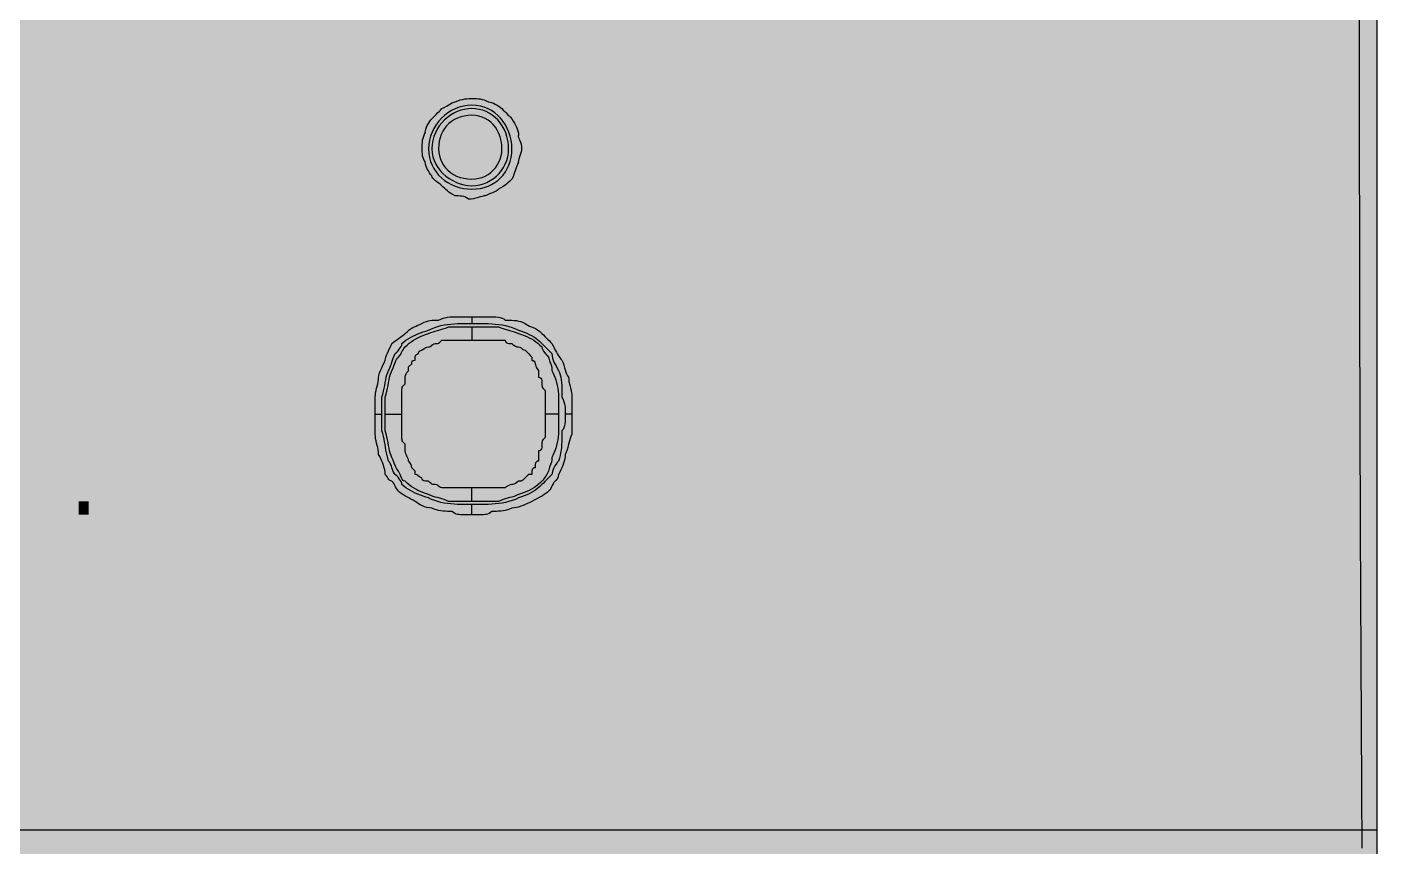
# Model space of a CAD drawing. Header units: millimetres. Extents: x 0 to 966, y -664 to 90.
# Drawn here: x 107.8 to 144, y -366.98 to -345 of the extents above; entities that cross this region are included whole.
import ezdxf

# ---------------------------------------------------------------- set-up
doc = ezdxf.new("R2010")
doc.units = ezdxf.units.MM
for name, color, linetype in [('HDL_BODY', 7, 'Continuous'), ('HDL_COLOUR', 7, 'Continuous'), ('HDL_DETAIL', 7, 'Continuous'), ('HDL_PRINT', 7, 'Continuous')]:
    doc.layers.add(name, color=color, linetype=linetype)

# ---------------------------------------------------------------- blocks, each defined once
blk = doc.blocks.new('M_DM02.1_FRONT')
at = {"layer": 'HDL_BODY', "true_color": 0x202126}
blk.add_hatch(color=250, dxfattribs=at).paths.add_polyline_path([(0, 0), (144, 0), (144, 90), (0, 90)])
at = {"layer": 'HDL_BODY', "true_color": 0x2a2a30}
blk.add_hatch(color=250, dxfattribs=at).paths.add_polyline_path([(0.4, 20.52), (143.6, 20.52), (143.6, 68.31), (0.4, 68.31)])
at = {"layer": 'HDL_COLOUR', "true_color": 0x3d4a3a}
for points in [[(120.801, 41.731), (120.795, 41.849), (120.78, 41.963), (120.755, 42.074), (120.721, 42.181), (120.678, 42.283), (120.626, 42.38), (120.567, 42.47), (120.499, 42.554), (120.425, 42.631), (120.343, 42.699), (120.255, 42.759), (120.161, 42.809), (120.061, 42.849), (119.955, 42.879), (119.845, 42.897), (119.73, 42.904), (119.613, 42.897), (119.5, 42.879), (119.389, 42.849), (119.283, 42.809), (119.182, 42.759), (119.086, 42.699), (118.996, 42.631), (118.912, 42.554), (118.836, 42.47), (118.769, 42.38), (118.709, 42.283), (118.659, 42.181), (118.619, 42.074), (118.59, 41.963), (118.572, 41.849), (118.566, 41.731), (118.572, 41.616), (118.59, 41.505), (118.619, 41.398), (118.659, 41.298), (118.709, 41.203), (118.769, 41.114), (118.836, 41.032), (118.912, 40.957), (118.996, 40.889), (119.086, 40.829), (119.182, 40.777), (119.283, 40.733), (119.389, 40.699), (119.5, 40.674), (119.613, 40.659), (119.73, 40.653), (119.845, 40.659), (119.955, 40.674), (120.061, 40.699), (120.161, 40.733), (120.255, 40.777), (120.343, 40.829), (120.425, 40.889), (120.499, 40.957), (120.567, 41.032), (120.626, 41.114), (120.678, 41.203), (120.721, 41.298), (120.755, 41.398), (120.78, 41.505), (120.795, 41.616), (120.801, 41.731)], [(120.713, 41.731), (120.708, 41.848), (120.693, 41.959), (120.668, 42.066), (120.635, 42.167), (120.593, 42.262), (120.543, 42.351), (120.486, 42.433), (120.422, 42.509), (120.352, 42.577), (120.276, 42.637), (120.194, 42.689), (120.109, 42.732), (120.019, 42.767), (119.925, 42.792), (119.829, 42.807), (119.73, 42.812), (119.629, 42.807), (119.53, 42.792), (119.431, 42.767), (119.336, 42.732), (119.243, 42.689), (119.154, 42.637), (119.07, 42.577), (118.992, 42.509), (118.919, 42.433), (118.854, 42.351), (118.797, 42.262), (118.748, 42.167), (118.709, 42.066), (118.68, 41.959), (118.662, 41.848), (118.656, 41.731), (118.663, 41.625), (118.683, 41.522), (118.716, 41.422), (118.76, 41.327), (118.815, 41.237), (118.879, 41.152), (118.952, 41.073), (119.033, 41.001), (119.12, 40.937), (119.213, 40.881), (119.311, 40.833), (119.412, 40.795), (119.516, 40.768), (119.623, 40.75), (119.73, 40.744), (119.835, 40.75), (119.938, 40.768), (120.037, 40.795), (120.132, 40.833), (120.222, 40.881), (120.307, 40.937), (120.385, 41.001), (120.457, 41.073), (120.521, 41.152), (120.577, 41.237), (120.624, 41.327), (120.662, 41.422), (120.69, 41.522), (120.707, 41.625), (120.713, 41.731)], [(120.532, 41.731), (120.527, 41.844), (120.511, 41.952), (120.486, 42.052), (120.451, 42.147), (120.408, 42.234), (120.357, 42.313), (120.298, 42.385), (120.233, 42.448), (120.161, 42.503), (120.084, 42.549), (120.002, 42.585), (119.915, 42.612), (119.824, 42.628), (119.73, 42.633), (119.625, 42.628), (119.525, 42.614), (119.431, 42.591), (119.342, 42.56), (119.259, 42.52), (119.183, 42.471), (119.113, 42.416), (119.05, 42.353), (118.995, 42.282), (118.947, 42.205), (118.907, 42.122), (118.876, 42.033), (118.853, 41.938), (118.839, 41.837), (118.834, 41.731), (118.839, 41.637), (118.855, 41.545), (118.882, 41.458), (118.918, 41.375), (118.963, 41.297), (119.018, 41.225), (119.081, 41.159), (119.152, 41.1), (119.231, 41.049), (119.317, 41.005), (119.411, 40.97), (119.511, 40.945), (119.618, 40.929), (119.73, 40.924), (119.824, 40.929), (119.915, 40.945), (120.002, 40.97), (120.084, 41.005), (120.161, 41.049), (120.233, 41.1), (120.298, 41.159), (120.357, 41.225), (120.408, 41.297), (120.451, 41.375), (120.486, 41.458), (120.511, 41.545), (120.527, 41.637), (120.532, 41.731)]]:
    blk.add_hatch(color=79, dxfattribs=at).paths.add_polyline_path(points)
at = {"layer": 'HDL_COLOUR', "true_color": 0x97a4b5}
blk.add_hatch(color=253, dxfattribs=at).paths.add_polyline_path([(118.721, 37.389), (118.588, 37.255), (118.191, 37.255), (118.059, 37.122), (117.926, 37.122), (117.662, 36.855), (117.529, 36.855), (117.265, 36.588), (117.265, 36.32), (117.132, 36.187), (117.132, 36.053), (117, 35.92), (117, 35.519), (116.868, 35.386), (116.868, 33.917), (117, 33.783), (117, 33.516), (117.132, 33.383), (117.132, 32.982), (117.662, 32.448), (117.794, 32.448), (118.059, 32.181), (118.324, 32.181), (118.456, 32.047), (118.985, 32.047), (119.118, 31.914), (120.044, 31.914), (120.176, 32.047), (120.706, 32.047), (120.838, 32.181), (121.103, 32.181), (121.235, 32.315), (121.368, 32.315), (121.897, 32.849), (121.897, 32.982), (122.029, 33.116), (122.029, 33.249), (122.162, 33.383), (122.162, 33.783), (122.294, 33.917), (122.294, 35.653), (122.162, 35.786), (122.162, 36.053), (121.897, 36.32), (121.897, 36.454), (121.765, 36.588), (121.765, 36.721), (121.5, 36.988), (121.368, 36.988), (121.235, 37.122), (121.103, 37.122), (120.971, 37.255), (120.574, 37.255), (120.441, 37.389)])
at = {"layer": 'HDL_PRINT', "true_color": 0xdee1e9}
h = blk.add_hatch(color=254, dxfattribs=at)
h.paths.add_polyline_path([(114.813, 40.832), (114.813, 42.633), (115.528, 42.633), (115.572, 42.633), (115.623, 42.633), (115.679, 42.633), (115.736, 42.633), (115.792, 42.633), (115.844, 42.633), (115.887, 42.633), (115.924, 42.594), (115.952, 42.566), (115.975, 42.543), (115.998, 42.519), (116.027, 42.492), (116.065, 42.454), (116.07, 42.415), (116.082, 42.376), (116.1, 42.337), (116.118, 42.298), (116.135, 42.26), (116.148, 42.222), (116.153, 42.184), (116.146, 42.139), (116.13, 42.096), (116.109, 42.059), (116.088, 42.029), (116.072, 42.009), (116.065, 42.002), (116.031, 41.964), (116.006, 41.928), (115.985, 41.894), (115.965, 41.865), (115.945, 41.843), (115.92, 41.828), (115.887, 41.822), (115.925, 41.817), (115.963, 41.802), (116.001, 41.78), (116.039, 41.751), (116.077, 41.717), (116.115, 41.681), (116.153, 41.643), (116.158, 41.604), (116.171, 41.566), (116.188, 41.527), (116.207, 41.489), (116.225, 41.451), (116.238, 41.412), (116.243, 41.373), (116.238, 41.334), (116.225, 41.296), (116.207, 41.257), (116.188, 41.219), (116.171, 41.18), (116.158, 41.142), (116.153, 41.103), (116.146, 41.096), (116.127, 41.079), (116.098, 41.057), (116.061, 41.035), (116.019, 41.018), (115.975, 41.012), (115.968, 40.975), (115.949, 40.95), (115.92, 40.935), (115.883, 40.927), (115.841, 40.924), (115.797, 40.924), (115.758, 40.89), (115.72, 40.866), (115.681, 40.849), (115.643, 40.84), (115.605, 40.835), (115.567, 40.833), (115.528, 40.832), (114.813, 40.832)])
h.paths.add_polyline_path([(115.082, 41.914), (115.438, 41.914), (115.514, 41.914), (115.568, 41.914), (115.607, 41.914), (115.638, 41.914), (115.668, 41.914), (115.706, 41.914), (115.75, 41.923), (115.777, 41.945), (115.791, 41.971), (115.796, 41.992), (115.797, 42.002), (115.835, 42.04), (115.86, 42.069), (115.876, 42.093), (115.884, 42.116), (115.887, 42.145), (115.887, 42.184), (115.887, 42.221), (115.884, 42.249), (115.876, 42.272), (115.86, 42.296), (115.835, 42.324), (115.797, 42.363), (115.706, 42.454), (115.693, 42.454), (115.657, 42.454), (115.606, 42.454), (115.548, 42.454), (115.489, 42.454), (115.438, 42.454), (115.082, 42.454), (115.082, 41.914)])
h.paths.add_polyline_path([(115.082, 41.103), (115.528, 41.103), (115.573, 41.103), (115.605, 41.103), (115.632, 41.103), (115.663, 41.103), (115.706, 41.103), (115.797, 41.103), (115.841, 41.112), (115.868, 41.135), (115.881, 41.162), (115.886, 41.184), (115.887, 41.194), (115.924, 41.231), (115.949, 41.259), (115.964, 41.282), (115.971, 41.306), (115.974, 41.334), (115.975, 41.373), (115.974, 41.412), (115.971, 41.44), (115.964, 41.464), (115.949, 41.487), (115.924, 41.515), (115.887, 41.552), (115.878, 41.597), (115.855, 41.624), (115.829, 41.637), (115.806, 41.643), (115.797, 41.643), (115.752, 41.643), (115.707, 41.643), (115.662, 41.643), (115.618, 41.643), (115.573, 41.643), (115.528, 41.643), (115.082, 41.643), (115.082, 41.103)])
for points in [[(108.914, 32.196), (108.914, 31.926), (107.843, 31.926), (107.873, 31.989), (107.896, 32.045), (107.916, 32.095), (107.933, 32.139), (107.95, 32.179), (107.969, 32.216), (107.992, 32.251), (108.021, 32.284), (108.025, 32.319), (108.038, 32.354), (108.059, 32.391), (108.088, 32.432), (108.126, 32.477), (108.172, 32.526), (108.227, 32.582), (108.289, 32.646), (108.36, 32.684), (108.42, 32.721), (108.47, 32.754), (108.508, 32.783), (108.536, 32.805), (108.552, 32.82), (108.558, 32.825), (108.564, 32.87), (108.581, 32.912), (108.603, 32.948), (108.625, 32.978), (108.641, 32.997), (108.648, 33.004), (108.641, 33.049), (108.625, 33.092), (108.603, 33.129), (108.581, 33.159), (108.564, 33.179), (108.558, 33.186), (108.551, 33.223), (108.531, 33.248), (108.501, 33.263), (108.465, 33.271), (108.423, 33.274), (108.38, 33.274), (108.37, 33.273), (108.348, 33.269), (108.321, 33.255), (108.299, 33.229), (108.289, 33.186), (108.251, 33.179), (108.226, 33.159), (108.21, 33.129), (108.202, 33.092), (108.199, 33.049), (108.199, 33.004), (107.933, 33.004), (107.937, 33.072), (107.948, 33.137), (107.966, 33.198), (107.988, 33.253), (108.015, 33.299), (108.045, 33.334), (108.078, 33.357), (108.111, 33.365), (108.144, 33.395), (108.179, 33.418), (108.215, 33.434), (108.255, 33.445), (108.299, 33.452), (108.349, 33.455), (108.404, 33.456), (108.467, 33.456), (108.505, 33.456), (108.549, 33.455), (108.597, 33.452), (108.647, 33.445), (108.697, 33.434), (108.745, 33.418), (108.788, 33.395), (108.826, 33.365), (108.831, 33.326), (108.843, 33.288), (108.861, 33.249), (108.879, 33.211), (108.896, 33.172), (108.909, 33.134), (108.914, 33.095), (108.914, 33.041), (108.914, 32.993), (108.914, 32.953), (108.914, 32.926), (108.914, 32.916), (108.881, 32.877), (108.856, 32.838), (108.835, 32.8), (108.816, 32.761), (108.795, 32.723), (108.769, 32.684), (108.736, 32.646), (108.729, 32.638), (108.71, 32.619), (108.681, 32.589), (108.644, 32.552), (108.602, 32.51), (108.558, 32.466), (108.519, 32.432), (108.483, 32.406), (108.45, 32.385), (108.421, 32.365), (108.399, 32.344), (108.385, 32.318), (108.38, 32.284), (108.289, 32.196), (108.914, 32.196)], [(110.434, 31.926), (110.165, 31.926), (110.165, 33.095), (110.128, 33.061), (110.085, 33.027), (110.037, 32.993), (109.987, 32.96), (109.937, 32.926), (109.89, 32.893), (109.846, 32.859), (109.809, 32.825), (109.809, 33.095), (109.816, 33.102), (109.835, 33.122), (109.864, 33.152), (109.901, 33.189), (109.943, 33.23), (109.987, 33.274), (110.026, 33.308), (110.062, 33.334), (110.095, 33.355), (110.124, 33.375), (110.146, 33.396), (110.16, 33.422), (110.165, 33.456), (110.434, 33.456), (110.434, 31.926)], [(109.182, 32.286), (109.45, 32.286), (109.45, 31.926), (109.182, 31.926), (109.182, 32.286)]]:
    blk.add_hatch(color=254, dxfattribs=at).paths.add_polyline_path(points)
at = {"layer": 'HDL_DETAIL', "color": 251, "true_color": 0x52555c}
for points in [[(143.524, 45.415), (143.524, 44.837), (143.524, 44.258), (143.524, 43.68), (143.524, 43.102), (143.524, 42.524), (143.525, 41.946), (143.525, 41.368), (143.526, 40.79), (143.527, 40.212), (143.528, 39.634), (143.529, 39.056), (143.53, 38.478), (143.531, 37.9), (143.532, 37.322), (143.533, 36.744), (143.535, 36.166), (143.536, 35.588), (143.538, 35.01), (143.54, 34.432), (143.541, 33.855), (143.543, 33.277), (143.545, 32.7), (143.548, 32.122), (143.55, 31.545), (143.552, 30.967), (143.555, 30.39), (143.557, 29.813), (143.56, 29.235), (143.562, 28.658), (143.565, 28.081), (143.568, 27.504), (143.571, 26.927), (143.574, 26.351), (143.578, 25.774), (143.581, 25.197), (143.584, 24.621), (143.588, 24.044), (143.591, 23.468)], [(144, 45.369), (144, 44.792), (144, 44.216), (144, 43.64), (144, 43.063), (144, 42.487), (144, 41.91), (144, 41.334), (144, 40.758), (144, 40.181), (144, 39.605), (144, 39.029), (144, 38.452), (144, 37.876), (144, 37.3), (144, 36.723), (144, 36.147), (144, 35.571), (144, 34.994), (144, 34.418), (144, 33.842), (144, 33.265), (144, 32.689), (144, 32.113), (144, 31.536), (144, 30.96), (144, 30.384), (144, 29.807), (144, 29.231), (144, 28.655), (144, 28.078), (144, 27.502), (144, 26.926), (144, 26.349), (144, 25.773), (144, 25.197), (144, 24.62), (144, 24.044), (144, 23.468)], [(118.478, 42.184), (118.482, 42.221), (118.493, 42.265), (118.511, 42.313), (118.533, 42.363), (118.56, 42.413), (118.59, 42.461), (118.622, 42.505), (118.656, 42.542), (118.695, 42.581), (118.733, 42.62), (118.771, 42.658), (118.809, 42.696), (118.848, 42.735), (118.886, 42.774), (118.925, 42.812), (118.987, 42.846), (119.043, 42.879), (119.092, 42.909), (119.137, 42.936), (119.177, 42.959), (119.214, 42.976), (119.249, 42.988), (119.283, 42.992), (119.35, 43.022), (119.416, 43.044), (119.479, 43.06), (119.539, 43.071), (119.596, 43.078), (119.647, 43.081), (119.692, 43.082), (119.73, 43.083), (119.793, 43.082), (119.85, 43.081), (119.902, 43.078), (119.953, 43.071), (120.004, 43.06), (120.056, 43.044), (120.113, 43.022), (120.176, 42.992), (120.213, 42.988), (120.256, 42.976), (120.304, 42.959), (120.354, 42.936), (120.404, 42.909), (120.452, 42.879), (120.495, 42.846), (120.532, 42.812), (120.571, 42.774), (120.61, 42.735), (120.648, 42.696), (120.687, 42.658), (120.725, 42.62), (120.763, 42.581), (120.801, 42.542), (120.834, 42.479), (120.867, 42.422), (120.897, 42.368), (120.924, 42.317), (120.946, 42.266), (120.963, 42.213), (120.975, 42.156), (120.979, 42.093)], [(118.478, 42.184), (118.448, 42.12), (118.426, 42.062), (118.41, 42.009), (118.399, 41.958), (118.392, 41.907), (118.389, 41.853), (118.388, 41.796), (118.388, 41.731)], [(121.069, 41.731), (121.065, 41.795), (121.055, 41.852), (121.04, 41.902), (121.024, 41.946), (121.007, 41.986), (120.993, 42.023), (120.982, 42.058), (120.979, 42.093)], [(118.388, 41.731), (118.388, 41.694), (118.389, 41.651), (118.392, 41.603), (118.399, 41.553), (118.41, 41.503), (118.426, 41.455), (118.448, 41.411), (118.478, 41.373)], [(120.979, 41.373), (120.984, 41.417), (120.997, 41.469), (121.014, 41.525), (121.033, 41.582), (121.051, 41.638), (121.064, 41.689), (121.069, 41.731)], [(120.979, 41.373), (120.95, 41.31), (120.927, 41.252), (120.908, 41.199), (120.891, 41.148), (120.874, 41.097), (120.854, 41.044), (120.831, 40.987), (120.801, 40.924), (120.768, 40.89), (120.733, 40.856), (120.696, 40.822), (120.657, 40.788), (120.612, 40.755), (120.563, 40.721), (120.507, 40.687), (120.445, 40.653), (120.411, 40.623), (120.375, 40.599), (120.338, 40.58), (120.298, 40.563), (120.254, 40.546), (120.204, 40.526), (120.149, 40.503), (120.086, 40.474), (120.049, 40.47), (120.004, 40.46), (119.953, 40.445), (119.896, 40.429), (119.836, 40.412), (119.772, 40.397), (119.706, 40.387), (119.639, 40.383), (119.602, 40.413), (119.558, 40.436), (119.51, 40.452), (119.46, 40.463), (119.411, 40.469), (119.363, 40.473), (119.32, 40.474), (119.283, 40.474), (119.22, 40.507), (119.164, 40.541), (119.114, 40.574), (119.07, 40.608), (119.03, 40.642), (118.993, 40.676), (118.958, 40.71), (118.925, 40.744), (118.887, 40.778), (118.844, 40.811), (118.8, 40.844), (118.756, 40.878), (118.717, 40.912), (118.685, 40.945), (118.664, 40.978), (118.656, 41.012), (118.622, 41.05), (118.59, 41.094), (118.56, 41.142), (118.533, 41.192), (118.511, 41.243), (118.493, 41.291), (118.482, 41.335), (118.478, 41.373)], [(117.136, 34.625), (117.136, 34.689), (117.136, 34.746), (117.136, 34.799), (117.136, 34.85), (117.136, 34.901), (117.136, 34.954), (117.136, 35.012), (117.136, 35.075), (117.139, 35.135), (117.147, 35.194), (117.159, 35.254), (117.174, 35.314), (117.189, 35.374), (117.203, 35.434), (117.215, 35.494), (117.223, 35.555), (117.226, 35.615), (117.23, 35.653), (117.242, 35.698), (117.26, 35.749), (117.283, 35.806), (117.31, 35.867), (117.34, 35.931), (117.372, 35.998), (117.404, 36.065), (117.408, 36.102), (117.42, 36.147), (117.438, 36.199), (117.461, 36.255), (117.488, 36.317), (117.519, 36.381), (117.552, 36.447), (117.585, 36.514), (117.622, 36.548), (117.665, 36.582), (117.712, 36.616), (117.762, 36.649), (117.812, 36.683), (117.86, 36.717), (117.904, 36.751), (117.941, 36.785), (117.998, 36.838), (118.049, 36.88), (118.096, 36.914), (118.142, 36.941), (118.187, 36.964), (118.232, 36.984), (118.28, 37.005), (118.331, 37.027), (118.388, 37.055), (118.451, 37.084), (118.507, 37.106), (118.56, 37.121), (118.611, 37.132), (118.661, 37.138), (118.714, 37.142), (118.771, 37.143), (118.834, 37.143), (118.894, 37.17), (118.954, 37.191), (119.014, 37.207), (119.074, 37.218), (119.133, 37.226), (119.193, 37.231), (119.252, 37.233), (119.312, 37.234), (119.371, 37.234)], [(117.317, 34.625), (117.317, 34.689), (117.317, 34.746), (117.317, 34.799), (117.317, 34.85), (117.317, 34.901), (117.317, 34.954), (117.317, 35.012), (117.317, 35.075), (117.341, 35.156), (117.36, 35.236), (117.377, 35.316), (117.391, 35.393), (117.405, 35.469), (117.418, 35.542), (117.433, 35.611), (117.45, 35.677), (117.47, 35.738), (117.495, 35.795), (117.525, 35.858), (117.548, 35.915), (117.568, 35.968), (117.585, 36.019), (117.602, 36.07), (117.621, 36.123), (117.644, 36.181), (117.673, 36.244), (117.711, 36.283), (117.748, 36.322), (117.781, 36.36), (117.809, 36.398), (117.831, 36.437), (117.846, 36.475), (117.851, 36.514), (117.902, 36.561), (117.958, 36.604), (118.016, 36.643), (118.078, 36.679), (118.143, 36.712), (118.21, 36.743), (118.279, 36.771), (118.35, 36.798), (118.421, 36.824), (118.493, 36.849), (118.566, 36.873), (118.648, 36.912), (118.732, 36.944), (118.815, 36.972), (118.899, 36.994), (118.985, 37.012), (119.071, 37.026), (119.159, 37.037), (119.249, 37.044), (119.34, 37.05), (119.434, 37.053), (119.53, 37.054), (119.628, 37.055), (119.73, 37.055)], [(117.404, 34.625), (117.404, 34.689), (117.404, 34.746), (117.404, 34.799), (117.404, 34.85), (117.404, 34.901), (117.404, 34.954), (117.404, 35.012), (117.404, 35.075), (117.429, 35.156), (117.449, 35.236), (117.466, 35.316), (117.481, 35.393), (117.495, 35.469), (117.509, 35.542), (117.523, 35.611), (117.54, 35.677), (117.561, 35.738), (117.585, 35.795), (117.614, 35.858), (117.637, 35.914), (117.656, 35.964), (117.673, 36.008), (117.69, 36.048), (117.71, 36.085), (117.733, 36.12), (117.763, 36.153), (117.796, 36.192), (117.821, 36.231), (117.842, 36.27), (117.861, 36.309), (117.882, 36.347), (117.907, 36.385), (117.941, 36.423), (117.995, 36.475), (118.049, 36.522), (118.104, 36.564), (118.161, 36.603), (118.221, 36.638), (118.282, 36.67), (118.347, 36.701), (118.416, 36.73), (118.488, 36.757), (118.566, 36.785), (118.626, 36.811), (118.686, 36.832), (118.746, 36.85), (118.805, 36.866), (118.865, 36.881), (118.924, 36.896), (118.984, 36.915), (119.043, 36.936), (119.102, 36.964), (119.166, 36.964), (119.234, 36.964), (119.305, 36.964), (119.379, 36.964), (119.453, 36.964), (119.527, 36.964), (119.599, 36.964), (119.667, 36.964), (119.73, 36.964)], [(119.371, 37.234), (119.415, 37.234), (119.466, 37.234), (119.522, 37.234), (119.579, 37.234), (119.635, 37.234), (119.686, 37.234), (119.73, 37.234)], [(119.639, 37.055), (119.73, 37.055)], [(119.73, 37.234), (119.73, 37.055)], [(119.73, 37.234), (119.774, 37.234), (119.818, 37.234), (119.863, 37.234), (119.908, 37.234), (119.953, 37.234), (119.998, 37.234), (120.008, 37.234), (120.035, 37.234), (120.075, 37.234), (120.123, 37.234), (120.176, 37.234)], [(119.73, 37.055), (119.817, 37.055), (119.902, 37.055), (119.989, 37.054), (120.078, 37.053), (120.168, 37.05), (120.26, 37.044), (120.353, 37.037), (120.445, 37.026), (120.538, 37.012), (120.63, 36.994), (120.72, 36.972), (120.809, 36.944), (120.895, 36.912), (120.979, 36.873), (121.057, 36.846), (121.13, 36.819), (121.199, 36.79), (121.264, 36.76), (121.326, 36.728), (121.386, 36.692), (121.443, 36.654), (121.498, 36.612), (121.552, 36.566), (121.606, 36.514), (121.645, 36.475), (121.683, 36.437), (121.721, 36.398), (121.759, 36.36), (121.797, 36.322), (121.836, 36.283), (121.874, 36.244), (121.878, 36.181), (121.889, 36.123), (121.907, 36.07), (121.929, 36.019), (121.956, 35.968), (121.986, 35.915), (122.019, 35.858), (122.052, 35.795), (122.077, 35.738), (122.097, 35.677), (122.112, 35.611), (122.123, 35.542), (122.132, 35.469), (122.137, 35.393), (122.14, 35.316), (122.142, 35.236), (122.143, 35.156), (122.143, 35.075), (122.172, 35.012), (122.193, 34.954), (122.209, 34.901), (122.219, 34.85), (122.226, 34.799), (122.229, 34.746), (122.23, 34.689), (122.23, 34.625)], [(119.73, 36.964), (119.817, 36.964), (119.878, 36.964), (119.939, 36.964), (120.001, 36.964), (120.065, 36.964), (120.132, 36.964), (120.203, 36.964), (120.278, 36.964), (120.358, 36.964), (120.445, 36.964), (120.504, 36.936), (120.563, 36.915), (120.623, 36.896), (120.682, 36.881), (120.741, 36.866), (120.801, 36.85), (120.86, 36.832), (120.919, 36.811), (120.979, 36.785), (121.057, 36.757), (121.13, 36.73), (121.199, 36.701), (121.264, 36.67), (121.326, 36.638), (121.386, 36.603), (121.443, 36.564), (121.498, 36.522), (121.552, 36.475), (121.606, 36.423), (121.611, 36.385), (121.626, 36.347), (121.648, 36.309), (121.677, 36.27), (121.71, 36.231), (121.747, 36.192), (121.784, 36.153), (121.788, 36.12), (121.798, 36.085), (121.813, 36.048), (121.829, 36.008), (121.846, 35.964), (121.86, 35.914), (121.871, 35.858), (121.874, 35.795), (121.901, 35.738), (121.926, 35.677), (121.951, 35.611), (121.975, 35.542), (121.996, 35.469), (122.015, 35.393), (122.03, 35.316), (122.042, 35.236), (122.05, 35.156), (122.052, 35.075), (122.052, 35.012), (122.052, 34.954), (122.052, 34.901), (122.052, 34.85), (122.052, 34.799), (122.052, 34.746), (122.052, 34.689), (122.052, 34.625)], [(119.73, 36.964), (119.73, 36.605)], [(120.176, 37.234), (120.243, 37.234), (120.308, 37.233), (120.372, 37.229), (120.432, 37.223), (120.489, 37.212), (120.54, 37.196), (120.585, 37.173), (120.623, 37.143), (120.682, 37.143), (120.741, 37.142), (120.801, 37.14), (120.86, 37.135), (120.92, 37.128), (120.979, 37.117), (121.039, 37.101), (121.099, 37.081), (121.16, 37.055), (121.192, 37.027), (121.231, 37.005), (121.275, 36.984), (121.323, 36.964), (121.375, 36.941), (121.431, 36.914), (121.488, 36.88), (121.547, 36.838), (121.606, 36.785), (121.645, 36.746), (121.683, 36.707), (121.721, 36.669), (121.759, 36.63), (121.797, 36.592), (121.836, 36.553), (121.874, 36.514), (121.904, 36.455), (121.933, 36.395), (121.963, 36.338), (121.993, 36.282), (122.022, 36.23), (122.052, 36.181), (122.083, 36.136), (122.113, 36.098), (122.143, 36.065), (122.172, 35.998), (122.195, 35.931), (122.214, 35.867), (122.231, 35.806), (122.248, 35.749), (122.267, 35.698), (122.291, 35.653), (122.321, 35.615), (122.324, 35.555), (122.332, 35.494), (122.344, 35.434), (122.359, 35.374), (122.374, 35.314), (122.388, 35.254), (122.4, 35.194), (122.408, 35.135), (122.411, 35.075), (122.411, 35.012), (122.411, 34.954), (122.411, 34.901), (122.411, 34.85), (122.411, 34.799), (122.411, 34.746), (122.411, 34.689), (122.411, 34.625)], [(117.851, 34.625), (117.851, 34.669), (117.851, 34.7), (117.851, 34.728), (117.851, 34.759), (117.851, 34.805), (117.851, 34.85), (117.851, 34.895), (117.851, 34.94), (117.851, 34.985), (117.851, 35.03), (117.851, 35.075), (117.851, 35.166), (117.851, 35.254), (117.851, 35.293), (117.854, 35.321), (117.862, 35.345), (117.878, 35.368), (117.903, 35.396), (117.941, 35.433), (117.941, 35.487), (117.941, 35.537), (117.941, 35.578), (117.941, 35.605), (117.941, 35.615), (117.948, 35.659), (117.965, 35.701), (117.986, 35.738), (118.008, 35.768), (118.025, 35.787), (118.032, 35.795), (118.032, 35.886), (118.119, 35.974), (118.12, 36.018), (118.125, 36.045), (118.139, 36.059), (118.165, 36.064), (118.21, 36.065), (118.21, 36.153), (118.219, 36.197), (118.242, 36.224), (118.268, 36.238), (118.291, 36.243), (118.3, 36.244), (118.309, 36.289), (118.331, 36.315), (118.357, 36.329), (118.379, 36.334), (118.388, 36.335), (118.395, 36.342), (118.414, 36.358), (118.444, 36.379), (118.481, 36.4), (118.522, 36.417), (118.566, 36.423), (118.604, 36.43), (118.633, 36.447), (118.656, 36.469), (118.68, 36.491), (118.708, 36.508), (118.747, 36.514), (118.784, 36.515), (118.811, 36.518), (118.834, 36.526), (118.858, 36.541), (118.886, 36.567), (118.925, 36.605), (118.978, 36.605), (119.026, 36.605), (119.066, 36.605), (119.093, 36.605), (119.102, 36.605), (119.148, 36.605), (119.193, 36.605), (119.238, 36.605), (119.283, 36.605), (119.327, 36.605), (119.371, 36.605), (119.461, 36.605), (119.549, 36.605), (119.639, 36.605), (119.73, 36.605)], [(119.73, 36.605), (119.773, 36.605), (119.804, 36.605), (119.831, 36.605), (119.863, 36.605), (119.908, 36.605), (119.998, 36.605), (120.008, 36.605), (120.035, 36.605), (120.075, 36.605), (120.123, 36.605), (120.176, 36.605), (120.22, 36.605), (120.251, 36.605), (120.278, 36.605), (120.309, 36.605), (120.354, 36.605), (120.399, 36.605), (120.444, 36.605), (120.488, 36.605), (120.533, 36.605), (120.578, 36.605), (120.623, 36.605), (120.63, 36.567), (120.649, 36.541), (120.679, 36.526), (120.716, 36.518), (120.757, 36.515), (120.801, 36.514), (120.808, 36.508), (120.827, 36.491), (120.857, 36.469), (120.894, 36.447), (120.935, 36.43), (120.979, 36.423), (121.017, 36.417), (121.046, 36.4), (121.069, 36.379), (121.093, 36.358), (121.121, 36.342), (121.16, 36.335), (121.166, 36.328), (121.186, 36.308), (121.215, 36.278), (121.251, 36.241), (121.293, 36.198), (121.338, 36.153), (121.338, 36.065), (121.347, 36.064), (121.369, 36.059), (121.396, 36.045), (121.419, 36.018), (121.428, 35.974), (121.428, 35.967), (121.431, 35.948), (121.439, 35.918), (121.454, 35.882), (121.479, 35.84), (121.515, 35.795), (121.515, 35.784), (121.515, 35.757), (121.515, 35.717), (121.515, 35.668), (121.515, 35.615), (121.554, 35.608), (121.579, 35.588), (121.595, 35.559), (121.603, 35.521), (121.606, 35.478), (121.606, 35.433), (121.606, 35.396), (121.609, 35.368), (121.617, 35.345), (121.633, 35.321), (121.658, 35.293), (121.696, 35.254), (121.696, 35.166), (121.696, 35.075), (121.696, 35.03), (121.696, 34.985), (121.696, 34.94), (121.696, 34.895), (121.696, 34.85), (121.696, 34.805), (121.696, 34.759), (121.696, 34.728), (121.696, 34.7), (121.696, 34.669), (121.696, 34.625)], [(119.73, 31.926), (119.639, 31.926), (119.594, 31.926), (119.563, 31.926), (119.536, 31.926), (119.505, 31.926), (119.461, 31.926), (119.423, 31.926), (119.384, 31.928), (119.346, 31.933), (119.308, 31.942), (119.27, 31.958), (119.232, 31.981), (119.193, 32.014), (119.134, 32.014), (119.074, 32.015), (119.014, 32.017), (118.954, 32.022), (118.895, 32.03), (118.835, 32.041), (118.775, 32.057), (118.715, 32.078), (118.656, 32.105), (118.589, 32.109), (118.524, 32.121), (118.46, 32.138), (118.4, 32.162), (118.344, 32.189), (118.293, 32.219), (118.248, 32.251), (118.21, 32.284), (118.15, 32.315), (118.092, 32.345), (118.034, 32.375), (117.979, 32.405), (117.927, 32.436), (117.878, 32.465), (117.834, 32.495), (117.796, 32.525), (117.763, 32.554), (117.729, 32.594), (117.704, 32.632), (117.683, 32.671), (117.664, 32.71), (117.643, 32.749), (117.618, 32.787), (117.585, 32.825), (117.552, 32.83), (117.526, 32.845), (117.505, 32.868), (117.485, 32.896), (117.464, 32.93), (117.438, 32.966), (117.404, 33.004), (117.401, 33.065), (117.392, 33.125), (117.378, 33.185), (117.36, 33.245), (117.338, 33.305), (117.313, 33.365), (117.285, 33.425), (117.256, 33.485), (117.226, 33.544), (117.223, 33.604), (117.215, 33.664), (117.203, 33.724), (117.189, 33.785), (117.174, 33.845), (117.159, 33.905), (117.147, 33.965), (117.139, 34.025), (117.136, 34.085), (117.136, 34.145), (117.136, 34.204), (117.136, 34.264), (117.136, 34.324), (117.136, 34.384), (117.136, 34.444), (117.136, 34.504), (117.136, 34.565), (117.136, 34.625)], [(117.136, 34.625), (117.226, 34.625), (117.317, 34.625)], [(119.73, 32.196), (119.73, 32.196), (119.628, 32.196), (119.53, 32.197), (119.434, 32.198), (119.34, 32.201), (119.249, 32.206), (119.159, 32.214), (119.071, 32.224), (118.985, 32.238), (118.899, 32.256), (118.815, 32.278), (118.732, 32.305), (118.648, 32.337), (118.566, 32.375), (118.493, 32.4), (118.421, 32.425), (118.35, 32.451), (118.279, 32.478), (118.21, 32.507), (118.143, 32.537), (118.078, 32.571), (118.016, 32.607), (117.958, 32.646), (117.902, 32.689), (117.851, 32.737), (117.846, 32.775), (117.831, 32.813), (117.809, 32.851), (117.781, 32.889), (117.748, 32.928), (117.711, 32.966), (117.673, 33.004), (117.644, 33.042), (117.621, 33.086), (117.602, 33.134), (117.585, 33.185), (117.568, 33.235), (117.548, 33.283), (117.525, 33.327), (117.495, 33.365), (117.472, 33.439), (117.453, 33.513), (117.437, 33.586), (117.423, 33.66), (117.411, 33.734), (117.399, 33.808), (117.386, 33.881), (117.373, 33.955), (117.357, 34.029), (117.339, 34.102), (117.317, 34.176), (117.317, 34.213), (117.317, 34.258), (117.317, 34.309), (117.317, 34.365), (117.317, 34.426), (117.317, 34.491), (117.317, 34.557), (117.317, 34.625)], [(117.404, 34.625), (117.851, 34.625)], [(119.73, 32.284), (119.73, 32.284), (119.667, 32.284), (119.599, 32.284), (119.527, 32.284), (119.453, 32.284), (119.379, 32.284), (119.305, 32.284), (119.234, 32.284), (119.166, 32.284), (119.102, 32.284), (119.043, 32.311), (118.984, 32.333), (118.924, 32.352), (118.865, 32.368), (118.805, 32.383), (118.746, 32.399), (118.686, 32.417), (118.626, 32.439), (118.566, 32.466), (118.488, 32.493), (118.416, 32.52), (118.347, 32.549), (118.282, 32.579), (118.221, 32.611), (118.161, 32.647), (118.104, 32.685), (118.049, 32.727), (117.995, 32.774), (117.941, 32.825), (117.907, 32.83), (117.882, 32.847), (117.861, 32.875), (117.842, 32.913), (117.821, 32.963), (117.796, 33.024), (117.763, 33.095), (117.733, 33.129), (117.71, 33.164), (117.69, 33.201), (117.673, 33.242), (117.656, 33.286), (117.637, 33.336), (117.614, 33.392), (117.585, 33.456), (117.561, 33.513), (117.54, 33.574), (117.523, 33.64), (117.509, 33.709), (117.495, 33.782), (117.481, 33.858), (117.466, 33.935), (117.449, 34.015), (117.429, 34.095), (117.404, 34.176), (117.404, 34.213), (117.404, 34.258), (117.404, 34.309), (117.404, 34.365), (117.404, 34.426), (117.404, 34.491), (117.404, 34.557), (117.404, 34.625)], [(119.73, 32.646), (119.639, 32.646), (119.549, 32.646), (119.505, 32.646), (119.475, 32.646), (119.447, 32.646), (119.416, 32.646), (119.371, 32.646), (119.327, 32.646), (119.283, 32.646), (119.238, 32.646), (119.193, 32.646), (119.148, 32.646), (119.102, 32.646), (119.093, 32.646), (119.066, 32.646), (119.026, 32.646), (118.978, 32.646), (118.925, 32.646), (118.886, 32.652), (118.858, 32.669), (118.834, 32.691), (118.811, 32.713), (118.784, 32.73), (118.747, 32.737), (118.708, 32.737), (118.68, 32.74), (118.656, 32.748), (118.633, 32.763), (118.604, 32.788), (118.566, 32.825), (118.522, 32.825), (118.481, 32.828), (118.444, 32.836), (118.414, 32.852), (118.395, 32.877), (118.388, 32.916), (118.35, 32.922), (118.323, 32.939), (118.3, 32.96), (118.277, 32.981), (118.248, 32.997), (118.21, 33.004), (118.21, 33.095), (118.119, 33.186), (118.113, 33.23), (118.096, 33.272), (118.075, 33.309), (118.054, 33.338), (118.038, 33.358), (118.032, 33.365), (118.027, 33.404), (118.014, 33.443), (117.996, 33.481), (117.977, 33.52), (117.959, 33.558), (117.946, 33.597), (117.941, 33.636), (117.941, 33.645), (117.941, 33.672), (117.941, 33.712), (117.941, 33.761), (117.941, 33.815), (117.903, 33.853), (117.878, 33.882), (117.862, 33.905), (117.854, 33.929), (117.851, 33.956), (117.851, 33.994), (117.851, 34.085), (117.851, 34.176), (117.851, 34.22), (117.851, 34.265), (117.851, 34.31), (117.851, 34.354), (117.851, 34.399), (117.851, 34.443), (117.851, 34.453), (117.851, 34.481), (117.851, 34.522), (117.851, 34.572), (117.851, 34.625)], [(122.052, 34.625), (122.052, 34.557), (122.052, 34.491), (122.052, 34.426), (122.052, 34.365), (122.052, 34.309), (122.052, 34.258), (122.052, 34.213), (122.052, 34.176), (122.05, 34.095), (122.042, 34.015), (122.03, 33.935), (122.015, 33.858), (121.996, 33.782), (121.975, 33.709), (121.951, 33.64), (121.926, 33.574), (121.901, 33.513), (121.874, 33.456), (121.871, 33.392), (121.86, 33.336), (121.846, 33.286), (121.829, 33.242), (121.813, 33.201), (121.798, 33.164), (121.788, 33.129), (121.784, 33.095), (121.747, 33.024), (121.71, 32.963), (121.677, 32.913), (121.648, 32.875), (121.626, 32.847), (121.611, 32.83), (121.606, 32.825), (121.552, 32.774), (121.498, 32.727), (121.443, 32.685), (121.386, 32.647), (121.326, 32.611), (121.264, 32.579), (121.199, 32.549), (121.13, 32.52), (121.057, 32.493), (120.979, 32.466), (120.919, 32.439), (120.86, 32.417), (120.801, 32.399), (120.741, 32.383), (120.682, 32.368), (120.623, 32.352), (120.563, 32.333), (120.504, 32.311), (120.445, 32.284), (120.358, 32.284), (120.278, 32.284), (120.203, 32.284), (120.132, 32.284), (120.065, 32.284), (120.001, 32.284), (119.939, 32.284), (119.878, 32.284), (119.817, 32.284), (119.73, 32.284)], [(121.696, 34.625), (121.696, 34.572), (121.696, 34.522), (121.696, 34.481), (121.696, 34.453), (121.696, 34.443), (121.696, 34.399), (121.696, 34.354), (121.696, 34.31), (121.696, 34.265), (121.696, 34.22), (121.696, 34.176), (121.696, 34.085), (121.696, 33.994), (121.658, 33.956), (121.633, 33.929), (121.617, 33.905), (121.609, 33.882), (121.606, 33.853), (121.606, 33.815), (121.606, 33.77), (121.603, 33.728), (121.595, 33.691), (121.579, 33.662), (121.554, 33.642), (121.515, 33.636), (121.515, 33.59), (121.515, 33.545), (121.515, 33.5), (121.515, 33.456), (121.515, 33.411), (121.515, 33.365), (121.506, 33.365), (121.485, 33.359), (121.459, 33.346), (121.437, 33.319), (121.428, 33.274), (121.428, 33.186), (121.419, 33.185), (121.396, 33.18), (121.369, 33.166), (121.347, 33.139), (121.338, 33.095), (121.338, 33.004), (121.247, 33.004), (121.16, 32.916), (121.121, 32.877), (121.093, 32.852), (121.069, 32.836), (121.046, 32.828), (121.017, 32.825), (120.979, 32.825), (120.935, 32.788), (120.894, 32.763), (120.857, 32.748), (120.827, 32.74), (120.808, 32.737), (120.801, 32.737), (120.757, 32.73), (120.716, 32.713), (120.679, 32.691), (120.649, 32.669), (120.63, 32.652), (120.623, 32.646), (120.578, 32.646), (120.533, 32.646), (120.488, 32.646), (120.444, 32.646), (120.399, 32.646), (120.354, 32.646), (120.309, 32.646), (120.278, 32.646), (120.251, 32.646), (120.22, 32.646), (120.176, 32.646), (120.086, 32.646), (119.998, 32.646), (119.908, 32.646), (119.817, 32.646), (119.73, 32.646)], [(122.23, 34.625), (122.23, 34.557), (122.229, 34.491), (122.226, 34.426), (122.219, 34.365), (122.209, 34.309), (122.193, 34.258), (122.172, 34.213), (122.143, 34.176), (122.143, 34.102), (122.142, 34.029), (122.141, 33.955), (122.138, 33.881), (122.134, 33.808), (122.128, 33.734), (122.12, 33.66), (122.108, 33.586), (122.093, 33.513), (122.075, 33.439), (122.052, 33.365), (122.019, 33.327), (121.986, 33.283), (121.956, 33.235), (121.929, 33.185), (121.907, 33.134), (121.889, 33.086), (121.878, 33.042), (121.874, 33.004), (121.836, 32.966), (121.797, 32.928), (121.759, 32.889), (121.721, 32.851), (121.683, 32.813), (121.645, 32.775), (121.606, 32.737), (121.552, 32.685), (121.498, 32.638), (121.443, 32.595), (121.386, 32.557), (121.326, 32.522), (121.264, 32.489), (121.199, 32.459), (121.13, 32.43), (121.057, 32.403), (120.979, 32.375), (120.895, 32.337), (120.809, 32.305), (120.72, 32.278), (120.63, 32.256), (120.538, 32.238), (120.445, 32.224), (120.353, 32.214), (120.26, 32.206), (120.168, 32.201), (120.078, 32.198), (119.989, 32.197), (119.902, 32.196), (119.817, 32.196), (119.73, 32.196)], [(122.411, 34.625), (122.411, 34.565), (122.411, 34.504), (122.411, 34.444), (122.411, 34.384), (122.411, 34.324), (122.411, 34.264), (122.411, 34.204), (122.411, 34.145), (122.411, 34.085), (122.384, 34.025), (122.362, 33.965), (122.344, 33.905), (122.328, 33.845), (122.313, 33.785), (122.297, 33.724), (122.279, 33.664), (122.257, 33.604), (122.23, 33.544), (122.227, 33.485), (122.218, 33.425), (122.204, 33.365), (122.186, 33.305), (122.164, 33.245), (122.139, 33.185), (122.111, 33.125), (122.082, 33.065), (122.052, 33.004), (122.046, 32.96), (122.029, 32.918), (122.007, 32.881), (121.985, 32.852), (121.969, 32.832), (121.962, 32.825), (121.929, 32.787), (121.904, 32.749), (121.884, 32.71), (121.864, 32.671), (121.843, 32.632), (121.818, 32.594), (121.784, 32.554), (121.751, 32.525), (121.713, 32.495), (121.669, 32.465), (121.62, 32.436), (121.568, 32.405), (121.513, 32.375), (121.456, 32.345), (121.397, 32.315), (121.338, 32.284), (121.278, 32.255), (121.218, 32.226), (121.159, 32.199), (121.099, 32.173), (121.039, 32.151), (120.979, 32.132), (120.92, 32.117), (120.86, 32.108), (120.801, 32.105), (120.741, 32.078), (120.682, 32.057), (120.623, 32.041), (120.563, 32.03), (120.503, 32.022), (120.444, 32.017), (120.384, 32.015), (120.324, 32.014), (120.264, 32.014), (120.226, 31.981), (120.188, 31.958), (120.15, 31.942), (120.112, 31.933), (120.074, 31.928), (120.036, 31.926), (119.998, 31.926), (119.953, 31.926), (119.908, 31.926), (119.863, 31.926), (119.818, 31.926), (119.774, 31.926), (119.73, 31.926)], [(122.052, 34.625), (121.696, 34.625)], [(122.411, 34.625), (122.321, 34.625), (122.23, 34.625)], [(119.73, 32.284), (119.73, 32.646)], [(119.73, 31.926), (119.73, 32.196)], [(119.817, 32.196), (119.817, 32.196), (119.73, 32.196)], [(143.591, 23.468), (0.598, 23.468)], [(144, 23.468), (144, 23.468), (143.947, 23.468), (143.904, 23.468), (143.873, 23.468), (143.846, 23.468), (143.814, 23.468), (143.769, 23.468), (143.725, 23.468), (143.693, 23.468), (143.666, 23.468), (143.635, 23.468), (143.591, 23.468)], [(143.591, 23.468), (143.591, 23.408), (143.591, 23.348), (143.591, 23.288), (143.591, 23.228), (143.591, 23.168), (143.591, 23.108), (143.591, 23.048), (143.591, 22.988)], [(144, 23.468), (144, 23.429), (144, 23.388), (144, 23.345), (144, 23.297), (144, 23.242), (144, 23.18), (144, 23.108), (144, 23.018), (144, 22.973), (144, 22.941), (144, 22.914), (144, 22.882), (144, 22.838), (144, 22.748), (144, 22.658), (144, 22.568)]]:
    blk.add_lwpolyline(points, dxfattribs=at)
for points in [[(120.801, 41.731), (120.795, 41.849), (120.78, 41.963), (120.755, 42.074), (120.721, 42.181), (120.678, 42.283), (120.626, 42.38), (120.567, 42.47), (120.499, 42.554), (120.425, 42.631), (120.343, 42.699), (120.255, 42.759), (120.161, 42.809), (120.061, 42.849), (119.955, 42.879), (119.845, 42.897), (119.73, 42.904), (119.613, 42.897), (119.5, 42.879), (119.389, 42.849), (119.283, 42.809), (119.182, 42.759), (119.086, 42.699), (118.996, 42.631), (118.912, 42.554), (118.836, 42.47), (118.769, 42.38), (118.709, 42.283), (118.659, 42.181), (118.619, 42.074), (118.59, 41.963), (118.572, 41.849), (118.566, 41.731), (118.572, 41.616), (118.59, 41.505), (118.619, 41.398), (118.659, 41.298), (118.709, 41.203), (118.769, 41.114), (118.836, 41.032), (118.912, 40.957), (118.996, 40.889), (119.086, 40.829), (119.182, 40.777), (119.283, 40.733), (119.389, 40.699), (119.5, 40.674), (119.613, 40.659), (119.73, 40.653), (119.845, 40.659), (119.955, 40.674), (120.061, 40.699), (120.161, 40.733), (120.255, 40.777), (120.343, 40.829), (120.425, 40.889), (120.499, 40.957), (120.567, 41.032), (120.626, 41.114), (120.678, 41.203), (120.721, 41.298), (120.755, 41.398), (120.78, 41.505), (120.795, 41.616), (120.801, 41.731)], [(120.713, 41.731), (120.708, 41.848), (120.693, 41.959), (120.668, 42.066), (120.635, 42.167), (120.593, 42.262), (120.543, 42.351), (120.486, 42.433), (120.422, 42.509), (120.352, 42.577), (120.276, 42.637), (120.194, 42.689), (120.109, 42.732), (120.019, 42.767), (119.925, 42.792), (119.829, 42.807), (119.73, 42.812), (119.629, 42.807), (119.53, 42.792), (119.431, 42.767), (119.336, 42.732), (119.243, 42.689), (119.154, 42.637), (119.07, 42.577), (118.992, 42.509), (118.919, 42.433), (118.854, 42.351), (118.797, 42.262), (118.748, 42.167), (118.709, 42.066), (118.68, 41.959), (118.662, 41.848), (118.656, 41.731), (118.663, 41.625), (118.683, 41.522), (118.716, 41.422), (118.76, 41.327), (118.815, 41.237), (118.879, 41.152), (118.952, 41.073), (119.033, 41.001), (119.12, 40.937), (119.213, 40.881), (119.311, 40.833), (119.412, 40.795), (119.516, 40.768), (119.623, 40.75), (119.73, 40.744), (119.835, 40.75), (119.938, 40.768), (120.037, 40.795), (120.132, 40.833), (120.222, 40.881), (120.307, 40.937), (120.385, 41.001), (120.457, 41.073), (120.521, 41.152), (120.577, 41.237), (120.624, 41.327), (120.662, 41.422), (120.69, 41.522), (120.707, 41.625), (120.713, 41.731)], [(120.532, 41.731), (120.527, 41.844), (120.511, 41.952), (120.486, 42.052), (120.451, 42.147), (120.408, 42.234), (120.357, 42.313), (120.298, 42.385), (120.233, 42.448), (120.161, 42.503), (120.084, 42.549), (120.002, 42.585), (119.915, 42.612), (119.824, 42.628), (119.73, 42.633), (119.625, 42.628), (119.525, 42.614), (119.431, 42.591), (119.342, 42.56), (119.259, 42.52), (119.183, 42.471), (119.113, 42.416), (119.05, 42.353), (118.995, 42.282), (118.947, 42.205), (118.907, 42.122), (118.876, 42.033), (118.853, 41.938), (118.839, 41.837), (118.834, 41.731), (118.839, 41.637), (118.855, 41.545), (118.882, 41.458), (118.918, 41.375), (118.963, 41.297), (119.018, 41.225), (119.081, 41.159), (119.152, 41.1), (119.231, 41.049), (119.317, 41.005), (119.411, 40.97), (119.511, 40.945), (119.618, 40.929), (119.73, 40.924), (119.824, 40.929), (119.915, 40.945), (120.002, 40.97), (120.084, 41.005), (120.161, 41.049), (120.233, 41.1), (120.298, 41.159), (120.357, 41.225), (120.408, 41.297), (120.451, 41.375), (120.486, 41.458), (120.511, 41.545), (120.527, 41.637), (120.532, 41.731)]]:
    blk.add_lwpolyline(points, close=True, dxfattribs=at)

msp = doc.modelspace()

# ---------------------------------------------------------------- block references
msp.add_blockref('M_DM02.1_FRONT', (0, -390))

doc.saveas('drawing.dxf')
